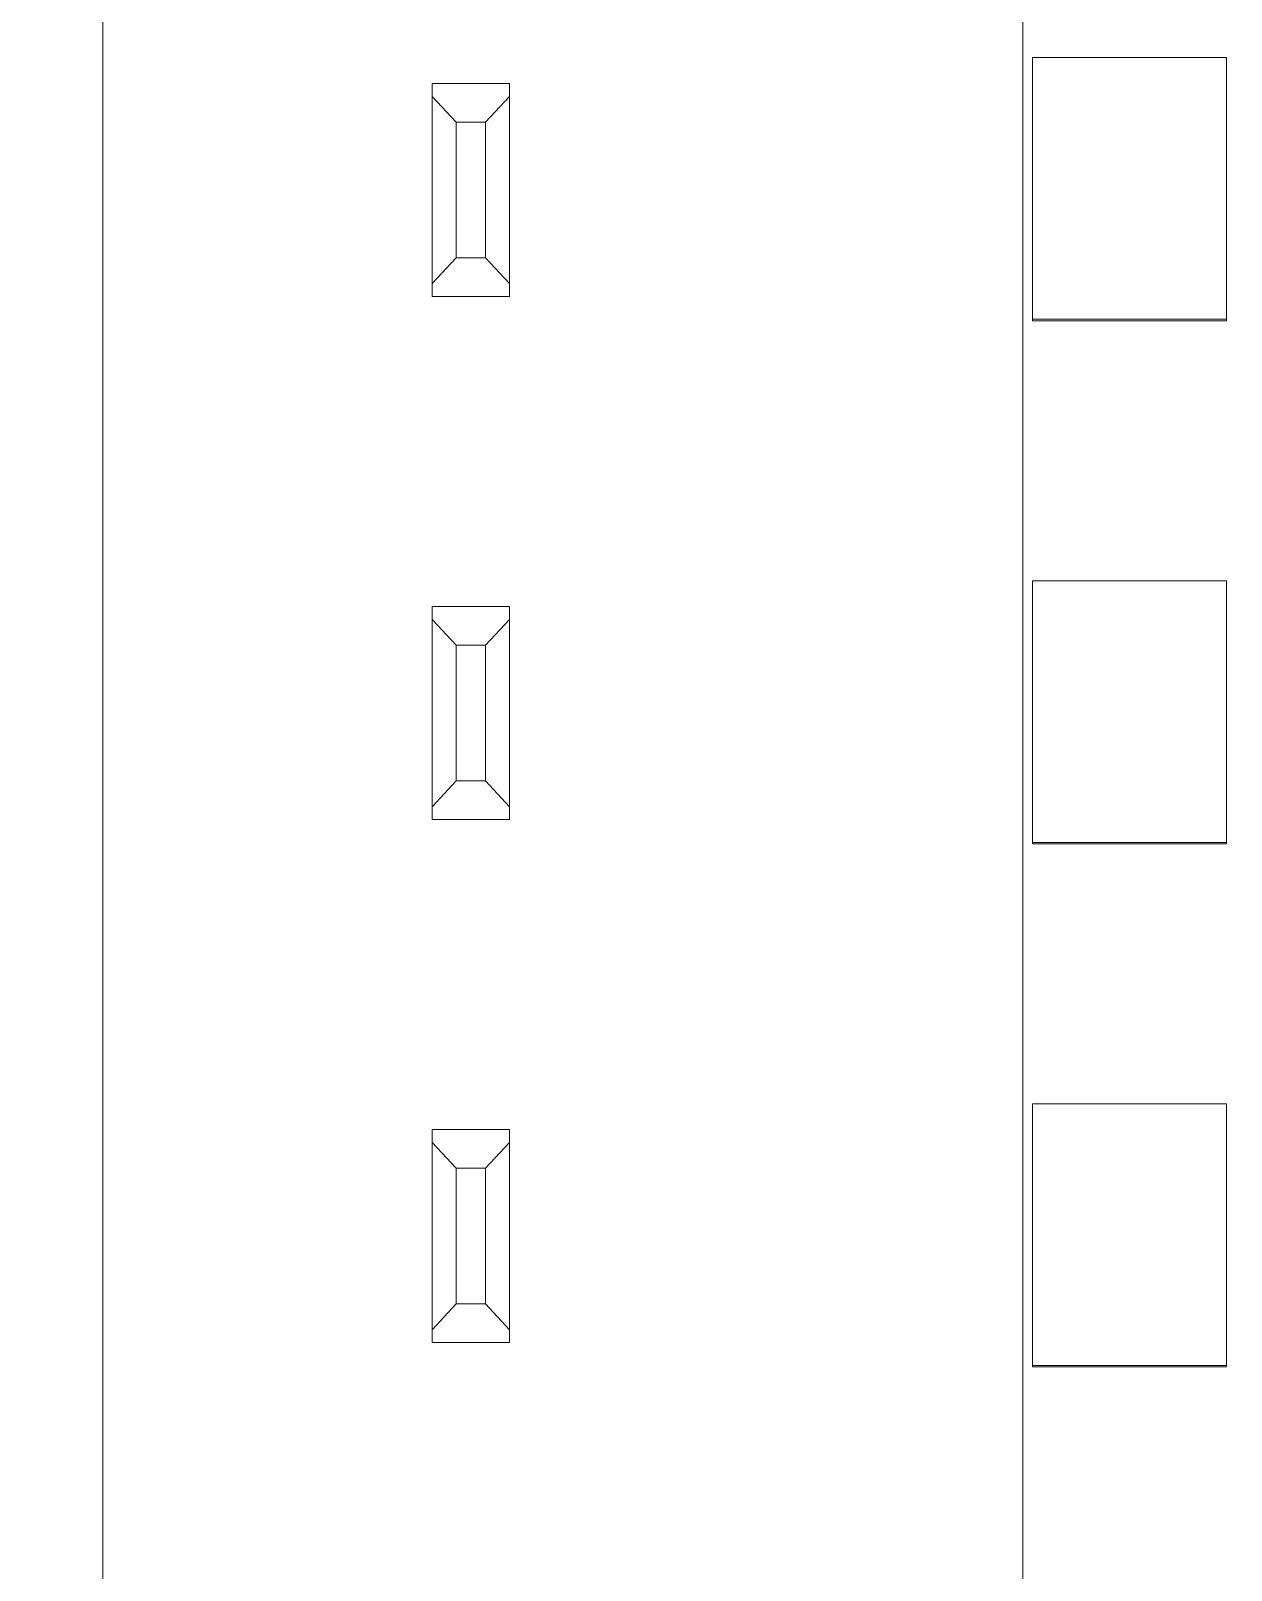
# Model space of a CAD drawing. Header units: millimetres. Extents: x 42151 to 59780, y 37376 to 44547.
# Drawn here: x 47981.18 to 47993.58, y 43227.3 to 43243.19 of the extents above; entities that cross this region are included whole.
import ezdxf

# ---------------------------------------------------------------- set-up
doc = ezdxf.new("R2010")
doc.units = ezdxf.units.MM
doc.set_wipeout_variables(frame=1)
doc.layers.add('000-PI-Oprema', color=30, linetype='Continuous', lineweight=5)
doc.layers.add('SI-ORMAR-Oprema', color=30, linetype='Continuous', lineweight=5)

# ---------------------------------------------------------------- blocks, each defined once
blk = doc.blocks.new('6ES7521-1BL00-0AB0')
at = {"layer": 'SI-ORMAR-Oprema'}
for p, q in [((-29.725, -3.719), (-29.725, -41.071)), ((-27.275, -6.646), (-27.275, -7.846)), ((-21.425, -6.646), (-27.275, -6.646)), ((-21.425, -7.846), (-21.425, -6.646)), ((-27.275, -7.846), (-21.425, -7.846)), ((-26.525, -7.846), (-26.525, -37.796)), ((-22.175, -37.796), (-22.175, -7.846)), ((-25.6, -9.659), (-25.6, -8.684)), ((-25.6, -8.684), (-24.9, -8.684)), ((-24.9, -8.684), (-24.9, -9.659)), ((-23.8, -9.659), (-23.8, -8.684)), ((-23.8, -8.684), (-23.1, -8.684)), ((-23.1, -8.684), (-23.1, -9.659)), ((-24.9, -9.659), (-25.6, -9.659)), ((-23.1, -9.659), (-23.8, -9.659)), ((-25.6, -10.184), (-24.9, -10.184)), ((-25.6, -11.159), (-25.6, -10.184)), ((-24.9, -10.184), (-24.9, -11.159)), ((-23.8, -11.159), (-23.8, -10.184)), ((-23.8, -10.184), (-23.1, -10.184)), ((-23.1, -10.184), (-23.1, -11.159)), ((-24.9, -11.159), (-25.6, -11.159)), ((-23.1, -11.159), (-23.8, -11.159)), ((-25.6, -11.684), (-24.9, -11.684)), ((-25.6, -12.659), (-25.6, -11.684)), ((-24.9, -11.684), (-24.9, -12.659)), ((-23.8, -11.684), (-23.1, -11.684)), ((-23.8, -12.659), (-23.8, -11.684)), ((-23.1, -11.684), (-23.1, -12.659)), ((-24.9, -12.659), (-25.6, -12.659)), ((-23.1, -12.659), (-23.8, -12.659)), ((-25.6, -14.159), (-25.6, -13.184)), ((-25.6, -13.184), (-24.9, -13.184)), ((-24.9, -13.184), (-24.9, -14.159)), ((-23.8, -14.159), (-23.8, -13.184)), ((-23.8, -13.184), (-23.1, -13.184)), ((-23.1, -13.184), (-23.1, -14.159)), ((-24.9, -14.159), (-25.6, -14.159)), ((-23.1, -14.159), (-23.8, -14.159)), ((-25.6, -15.659), (-25.6, -14.684)), ((-25.6, -14.684), (-24.9, -14.684)), ((-24.9, -14.684), (-24.9, -15.659)), ((-23.8, -15.659), (-23.8, -14.684)), ((-23.8, -14.684), (-23.1, -14.684)), ((-23.1, -14.684), (-23.1, -15.659)), ((-24.9, -15.659), (-25.6, -15.659)), ((-23.1, -15.659), (-23.8, -15.659)), ((-25.6, -17.159), (-25.6, -16.184)), ((-25.6, -16.184), (-24.9, -16.184)), ((-24.9, -16.184), (-24.9, -17.159)), ((-23.8, -17.159), (-23.8, -16.184)), ((-23.8, -16.184), (-23.1, -16.184)), ((-23.1, -16.184), (-23.1, -17.159)), ((-24.9, -17.159), (-25.6, -17.159)), ((-23.1, -17.159), (-23.8, -17.159)), ((-25.6, -17.684), (-24.9, -17.684)), ((-25.6, -18.659), (-25.6, -17.684)), ((-24.9, -17.684), (-24.9, -18.659)), ((-23.8, -17.684), (-23.1, -17.684)), ((-23.8, -18.659), (-23.8, -17.684)), ((-23.1, -17.684), (-23.1, -18.659)), ((-24.9, -18.659), (-25.6, -18.659)), ((-23.1, -18.659), (-23.8, -18.659)), ((-25.6, -20.159), (-25.6, -19.184)), ((-25.6, -19.184), (-24.9, -19.184)), ((-24.9, -19.184), (-24.9, -20.159)), ((-23.8, -20.159), (-23.8, -19.184)), ((-23.8, -19.184), (-23.1, -19.184)), ((-23.1, -19.184), (-23.1, -20.159)), ((-24.9, -20.159), (-25.6, -20.159)), ((-23.1, -20.159), (-23.8, -20.159)), ((-25.6, -21.659), (-25.6, -20.684)), ((-25.6, -20.684), (-24.9, -20.684)), ((-24.9, -20.684), (-24.9, -21.659)), ((-23.8, -21.659), (-23.8, -20.684)), ((-23.8, -20.684), (-23.1, -20.684)), ((-23.1, -20.684), (-23.1, -21.659)), ((-24.9, -21.659), (-25.6, -21.659)), ((-23.1, -21.659), (-23.8, -21.659))]:
    blk.add_line(p, q, dxfattribs=at)
blk.add_wipeout([(-17.4, 69.029), (17.4, 69.029), (17.4, -77.971), (-17.4, -77.971)]).dxf.layer = 'SI-ORMAR-Oprema'
blk.add_wipeout([(-17.4, 69.029), (17.4, 69.029), (17.4, -77.971), (-17.4, -77.971)]).dxf.layer = 'SI-ORMAR-Oprema'
for p, q in [((13, -54.387), (13, 54.429)), ((3.5, 49.229), (3.5, -51.671)), ((13.1, -9.006), (13.1, -6.304)), ((13.1, -6.304), (15.1, -6.304)), ((15.1, -9.006), (15.1, -6.304)), ((6.9, -6.571), (7.7, -6.571)), ((6.9, -6.705), (6.9, -6.571)), ((7.7, -6.571), (7.7, -6.705)), ((7.15, -6.971), (6.9, -6.705)), ((6.9, -8.638), (6.9, -6.705)), ((7.7, -6.705), (7.45, -6.971)), ((7.7, -6.705), (7.7, -8.638)), ((7.45, -6.971), (7.15, -6.971)), ((7.15, -6.971), (7.15, -8.371)), ((7.45, -8.371), (7.45, -6.971)), ((6.9, -8.638), (7.15, -8.371)), ((7.15, -8.371), (7.45, -8.371)), ((7.45, -8.371), (7.7, -8.638)), ((6.9, -8.771), (6.9, -8.638)), ((7.7, -8.638), (7.7, -8.771)), ((7.7, -8.771), (6.9, -8.771)), ((13.1, -9.022), (13.1, -9.006)), ((13.1, -9.006), (15.1, -9.006)), ((13.1, -9.022), (15.1, -9.022)), ((15.1, -9.022), (15.1, -9.006)), ((13.1, -14.407), (13.1, -11.706)), ((13.1, -11.706), (15.1, -11.706)), ((15.1, -14.407), (15.1, -11.706)), ((6.9, -11.971), (7.7, -11.971)), ((6.9, -12.105), (6.9, -11.971)), ((7.7, -11.971), (7.7, -12.105)), ((6.9, -14.038), (6.9, -12.105)), ((7.15, -12.371), (6.9, -12.105)), ((7.7, -12.105), (7.45, -12.371)), ((7.7, -12.105), (7.7, -14.038)), ((7.15, -12.371), (7.15, -13.771)), ((7.45, -12.371), (7.15, -12.371)), ((7.45, -13.771), (7.45, -12.371)), ((6.9, -14.038), (7.15, -13.771)), ((7.15, -13.771), (7.45, -13.771)), ((7.45, -13.771), (7.7, -14.038)), ((6.9, -14.171), (6.9, -14.038)), ((7.7, -14.038), (7.7, -14.171)), ((7.7, -14.171), (6.9, -14.171)), ((13.1, -14.422), (13.1, -14.407)), ((13.1, -14.407), (15.1, -14.407)), ((13.1, -14.422), (15.1, -14.422)), ((15.1, -14.422), (15.1, -14.407)), ((13.1, -19.809), (13.1, -17.107)), ((13.1, -17.107), (15.1, -17.107)), ((15.1, -19.809), (15.1, -17.107)), ((6.9, -17.371), (7.7, -17.371)), ((6.9, -17.505), (6.9, -17.371)), ((7.7, -17.371), (7.7, -17.505)), ((6.9, -19.438), (6.9, -17.505)), ((7.15, -17.771), (6.9, -17.505)), ((7.7, -17.505), (7.45, -17.771)), ((7.7, -17.505), (7.7, -19.438)), ((7.15, -17.771), (7.15, -19.171)), ((7.45, -17.771), (7.15, -17.771)), ((7.45, -19.171), (7.45, -17.771)), ((6.9, -19.438), (7.15, -19.171)), ((7.15, -19.171), (7.45, -19.171)), ((7.45, -19.171), (7.7, -19.438)), ((6.9, -19.571), (6.9, -19.438)), ((7.7, -19.438), (7.7, -19.571)), ((7.7, -19.571), (6.9, -19.571)), ((13.1, -19.822), (13.1, -19.809)), ((13.1, -19.809), (15.1, -19.809)), ((13.1, -19.822), (15.1, -19.822)), ((15.1, -19.822), (15.1, -19.809))]:
    blk.add_line(p, q, dxfattribs=at)

msp = doc.modelspace()

# ---------------------------------------------------------------- block references
at = {"layer": '000-PI-Oprema', "ltscale": 0.25}
msp.add_blockref('6ES7521-1BL00-0AB0', (48013.227, 43249.218), dxfattribs=at)

# ---------------------------------------------------------------- next in the draw order: block references
msp.add_blockref('6ES7521-1BL00-0AB0', (47978.427, 43249.218), dxfattribs=at)

doc.saveas('drawing.dxf')
